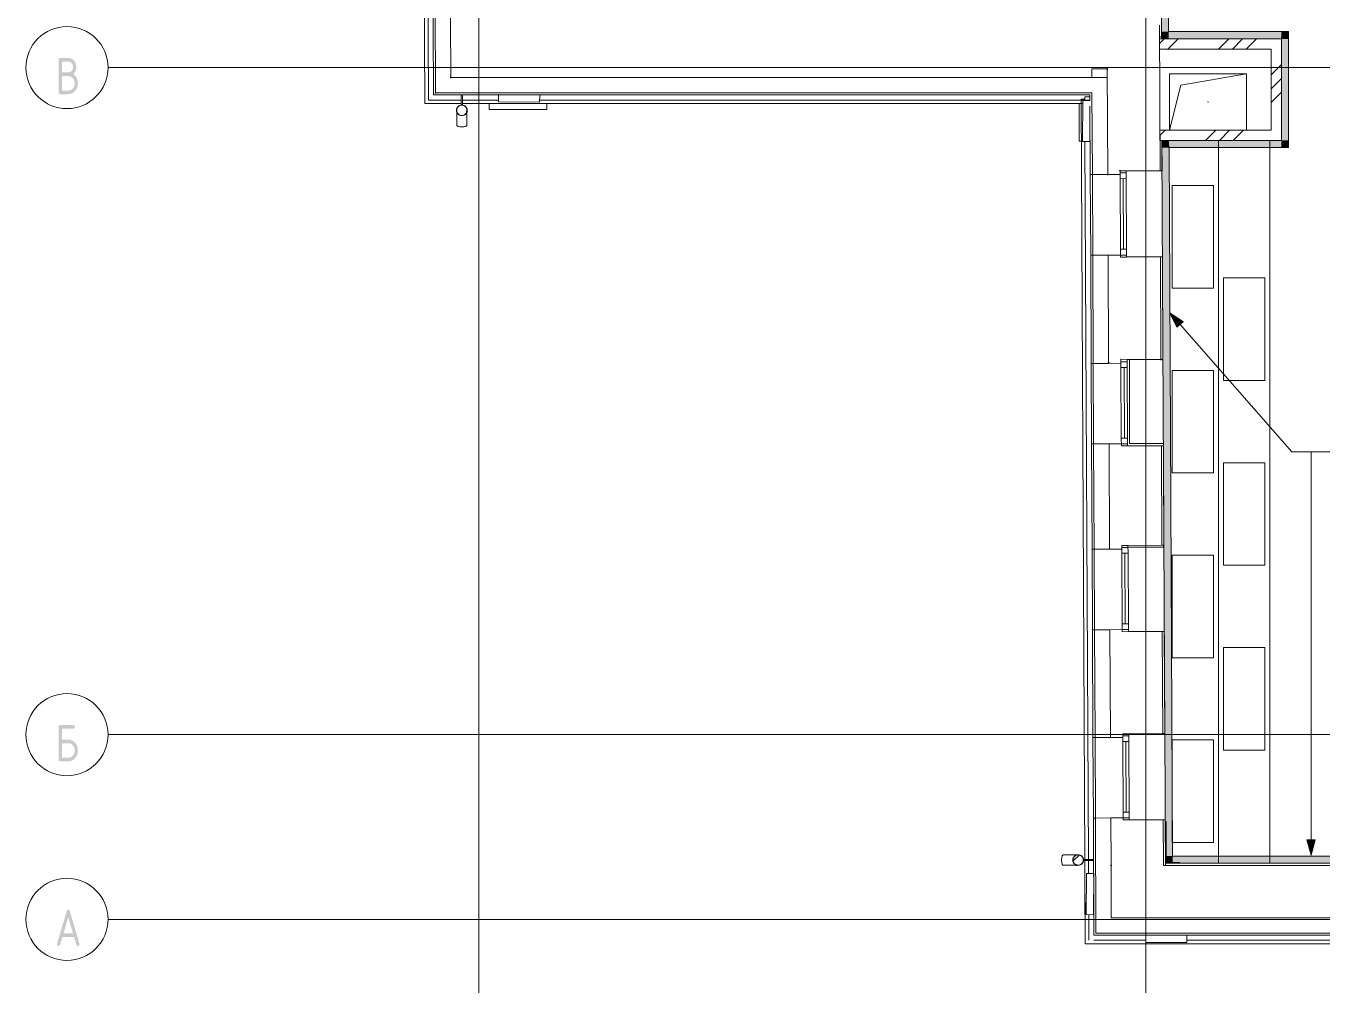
# Model space of a CAD drawing. Header units: millimetres. Extents: x 0 to 1189, y 0 to 841.
# Drawn here: x 194.5 to 320.8, y 281.5 to 374.9 of the extents above; entities that cross this region are included whole.
import ezdxf

# ---------------------------------------------------------------- set-up
doc = ezdxf.new("R2010")
doc.units = ezdxf.units.MM

msp = doc.modelspace()

# ---------------------------------------------------------------- hatches: boundary and pattern name
at = {"true_color": 0xf1d696}
h = msp.add_hatch(color=41, dxfattribs=at)
h.dxf.hatch_style = 2
h.paths.add_polyline_path([(305.077466, 486.298514), (305.777467, 486.298514), (305.886467, 374.371343), (305.186466, 374.371343)])
h = msp.add_hatch(color=41, dxfattribs=at)
h.dxf.hatch_style = 2
h.paths.add_polyline_path([(305.187466, 373.672342), (305.186466, 374.371343), (305.886467, 374.371343)])
h = msp.add_hatch(color=41, dxfattribs=at)
h.dxf.hatch_style = 2
h.paths.add_polyline_path([(305.886467, 374.371343), (305.887467, 373.671342), (305.187466, 373.671342)])
h = msp.add_hatch(color=41, dxfattribs=at)
h.dxf.hatch_style = 2
h.paths.add_polyline_path([(316.872484, 374.371343), (316.872484, 373.671342), (305.887467, 373.671342), (305.886467, 374.371343)])
h = msp.add_hatch(color=41, dxfattribs=at)
h.dxf.hatch_style = 2
h.paths.add_polyline_path([(316.872484, 373.671342), (317.572485, 374.371343), (317.572485, 373.671342)])
h = msp.add_hatch(color=41, dxfattribs=at)
h.dxf.hatch_style = 2
h.paths.add_polyline_path([(316.872484, 374.371343), (317.572485, 374.371343), (316.872484, 373.671342)])
h = msp.add_hatch(color=41, dxfattribs=at)
h.dxf.hatch_style = 2
h.paths.add_polyline_path([(317.572485, 363.771326), (316.872484, 363.771326), (316.872484, 373.671342), (317.572485, 373.671342)])
h = msp.add_hatch(color=7)
h.paths.add_polyline_path([(199.147891, 370.238486), (199.343228, 370.07096), (199.482755, 369.864418), (199.56647, 369.618911), (199.594376, 369.334493), (199.577124, 369.123636), (199.525405, 368.927972), (199.439269, 368.748017), (199.318768, 368.584289), (199.175969, 368.448733), (199.017667, 368.353123), (198.844688, 368.296477), (198.657861, 368.277813), (197.874584, 368.277813), (197.805536, 368.288192), (197.756279, 368.319912), (197.726763, 368.373854), (197.716936, 368.450895), (197.716936, 371.631407), (197.726763, 371.709137), (197.756279, 371.764594), (197.805536, 371.797831), (197.874584, 371.808898), (198.657861, 371.808898), (198.815448, 371.793103), (198.960271, 371.745371), (199.092796, 371.665186), (199.213486, 371.552032), (199.311843, 371.418836), (199.383122, 371.270292), (199.426496, 371.105935), (199.441138, 370.9253), (199.422371, 370.724193), (199.366655, 370.543033), (199.274869, 370.381303)])
h.paths.add_polyline_path([(198.03168, 371.453365), (198.03168, 370.396685), (198.657861, 370.396685), (198.750344, 370.406753), (198.837144, 370.436717), (198.917535, 370.486214), (198.990795, 370.554884), (199.050498, 370.634233), (199.092632, 370.723349), (199.117609, 370.820836), (199.125843, 370.9253), (199.092632, 371.129319), (198.990795, 371.300678), (198.917535, 371.368253), (198.837144, 371.415882), (198.750344, 371.44408), (198.657861, 371.453365)])
h.paths.add_polyline_path([(198.03168, 370.041151), (198.03168, 368.628386), (198.657861, 368.628386), (198.784063, 368.641391), (198.900189, 368.680338), (199.005669, 368.745123), (199.099935, 368.835643), (199.180241, 368.942114), (199.237602, 369.06109), (199.272018, 369.192056), (199.28349, 369.334493), (199.272018, 369.477241), (199.237602, 369.608723), (199.180241, 369.729043), (199.099935, 369.838304), (199.005669, 369.928367), (198.900189, 369.991611), (198.784063, 370.028912), (198.657861, 370.041151)])
h = msp.add_hatch(color=7)
h.dxf.hatch_style = 2
h.paths.add_polyline_path([(299.901458, 370.840337), (299.837896, 370.8139), (299.811458, 370.750337), (299.837896, 370.686775), (299.901458, 370.660337), (299.969021, 370.686775), (299.995458, 370.750337), (299.969021, 370.8139)])
h = msp.add_hatch(color=7)
h.dxf.hatch_style = 2
h.paths.add_polyline_path([(235.93436, 369.997336), (235.870798, 369.970898), (235.84436, 369.907336), (235.870798, 369.843773), (235.93436, 369.817336), (235.997923, 369.843773), (236.024361, 369.907336), (235.997923, 369.970898)])
h = msp.add_hatch(color=7)
h.dxf.hatch_style = 2
h.paths.add_polyline_path([(234.442358, 368.497334), (234.378796, 368.470896), (234.352358, 368.407334), (234.378796, 368.343771), (234.442358, 368.317333), (234.505921, 368.343771), (234.532358, 368.407334), (234.505921, 368.470896)])
h = msp.add_hatch(color=7)
h.dxf.hatch_style = 2
h.paths.add_polyline_path([(237.598363, 366.577331), (237.571925, 366.640893), (237.508363, 366.667331), (237.4448, 366.640893), (237.418363, 366.577331), (237.418363, 366.564331), (237.4448, 366.500768), (237.508363, 366.474331), (237.571925, 366.500768), (237.598363, 366.564331)])
h = msp.add_hatch(color=41, dxfattribs=at)
h.dxf.hatch_style = 2
h.paths.add_polyline_path([(305.938467, 363.072325), (305.238466, 363.072325), (305.235466, 363.772326)])
h = msp.add_hatch(color=41, dxfattribs=at)
h.dxf.hatch_style = 2
h.paths.add_polyline_path([(305.235466, 363.772326), (305.935467, 363.772326), (305.938467, 363.072325)])
h = msp.add_hatch(color=41, dxfattribs=at)
h.dxf.hatch_style = 2
h.paths.add_polyline_path([(305.938467, 363.072325), (305.935467, 363.772326), (316.872484, 363.771326), (316.872484, 363.071325)])
h = msp.add_hatch(color=41, dxfattribs=at)
h.dxf.hatch_style = 2
h.paths.add_polyline_path([(316.872484, 363.771326), (317.572485, 363.071325), (316.872484, 363.071325)])
h = msp.add_hatch(color=41, dxfattribs=at)
h.dxf.hatch_style = 2
h.paths.add_polyline_path([(317.572485, 363.771326), (317.572485, 363.071325), (316.872484, 363.771326)])
h = msp.add_hatch(color=41, dxfattribs=at)
h.dxf.hatch_style = 2
h.paths.add_polyline_path([(305.238466, 363.072325), (305.938467, 363.072325), (306.267468, 294.03222), (305.567467, 294.03222)])
h = msp.add_hatch(color=7)
h.dxf.hatch_style = 2
h.paths.add_polyline_path([(300.040458, 360.459321), (300.014021, 360.522884), (299.950458, 360.549322), (299.886896, 360.522884), (299.860458, 360.459321), (299.860458, 360.449321), (299.886896, 360.385759), (299.950458, 360.359321), (300.014021, 360.385759), (300.040458, 360.449321)])
h = msp.add_hatch(color=7)
h.dxf.hatch_style = 2
h.paths.add_polyline_path([(299.954458, 360.369321), (300.018021, 360.395759), (300.044458, 360.459321), (300.018021, 360.522884), (299.954458, 360.549322), (299.886896, 360.522884), (299.860458, 360.459321), (299.886896, 360.395759)])
h = msp.add_hatch(color=7)
h.dxf.hatch_style = 2
h.paths.add_polyline_path([(299.864458, 360.449321), (299.890896, 360.385759), (299.954458, 360.359321), (300.018021, 360.385759), (300.044458, 360.449321), (300.044458, 360.459321), (300.018021, 360.522884), (299.954458, 360.549322), (299.890896, 360.522884), (299.864458, 360.459321)])
h = msp.add_hatch(color=7)
h.dxf.hatch_style = 2
h.paths.add_polyline_path([(301.23946, 360.815322), (301.213023, 360.878885), (301.14946, 360.905322), (301.085897, 360.878885), (301.05946, 360.815322), (301.05946, 360.805322), (301.085897, 360.741759), (301.14946, 360.715322), (301.213023, 360.741759), (301.23946, 360.805322)])
at = {"true_color": 0x0077b0}
h = msp.add_hatch(color=144, dxfattribs=at)
h.dxf.hatch_style = 2
h.paths.add_polyline_path([(306.015468, 346.963301), (307.301469, 346.105299), (306.700469, 345.577299)])
h = msp.add_hatch(color=7)
h.dxf.hatch_style = 2
h.paths.add_polyline_path([(305.136466, 342.516294), (305.072904, 342.489856), (305.046466, 342.426294), (305.072904, 342.362731), (305.136466, 342.336294), (305.201029, 342.362731), (305.227466, 342.426294), (305.201029, 342.489856)])
h = msp.add_hatch(color=7)
h.dxf.hatch_style = 2
h.paths.add_polyline_path([(300.041458, 342.062293), (300.105021, 342.088731), (300.131459, 342.152293), (300.105021, 342.215856), (300.041458, 342.242294), (299.973896, 342.215856), (299.947458, 342.152293), (299.973896, 342.088731)])
h = msp.add_hatch(color=7)
h.paths.add_polyline_path([(199.594376, 304.331519), (199.577124, 304.120662), (199.525405, 303.924998), (199.439269, 303.745044), (199.318768, 303.581315), (199.175969, 303.44576), (199.017667, 303.35015), (198.844688, 303.293504), (198.657861, 303.27484), (197.874584, 303.27484), (197.805536, 303.285218), (197.756279, 303.316939), (197.726763, 303.37088), (197.716936, 303.447921), (197.716936, 306.628434), (197.726763, 306.706163), (197.756279, 306.761621), (197.805536, 306.794857), (197.874584, 306.805925), (199.125843, 306.805925), (199.194891, 306.794857), (199.244147, 306.761621), (199.273663, 306.706163), (199.28349, 306.628434), (199.273663, 306.550617), (199.244147, 306.494971), (199.194891, 306.461544), (199.125843, 306.450391), (198.03168, 306.450391), (198.03168, 305.393711), (198.657861, 305.393711), (198.844749, 305.37435), (199.018149, 305.316541), (199.177597, 305.220699), (199.322626, 305.087236), (199.440897, 304.923421), (199.525887, 304.742864), (199.577185, 304.545563)])
h.paths.add_polyline_path([(198.03168, 305.038177), (198.03168, 303.625413), (198.657861, 303.625413), (198.784063, 303.638418), (198.900189, 303.677365), (199.005669, 303.74215), (199.099935, 303.83267), (199.180241, 303.93914), (199.237602, 304.058117), (199.272018, 304.189082), (199.28349, 304.331519), (199.272018, 304.474267), (199.237602, 304.605749), (199.180241, 304.726069), (199.099935, 304.83533), (199.005669, 304.925394), (198.900189, 304.988637), (198.784063, 305.025939), (198.657861, 305.038177)])
h = msp.add_hatch(color=144, dxfattribs=at)
h.dxf.hatch_style = 2
h.paths.add_polyline_path([(319.766489, 294.13222), (319.366488, 295.625222), (320.166489, 295.625222)])
h = msp.add_hatch(color=7)
h.dxf.hatch_style = 2
h.paths.add_polyline_path([(296.940454, 293.062218), (297.004016, 293.088656), (297.030454, 293.152219), (297.004016, 293.215781), (296.940454, 293.242219), (296.927454, 293.242219), (296.863891, 293.215781), (296.837454, 293.152219), (296.863891, 293.088656), (296.927454, 293.062218)])
h = msp.add_hatch(color=7)
h.dxf.hatch_style = 2
h.paths.add_polyline_path([(300.274459, 293.042218), (300.338021, 293.068656), (300.364459, 293.132219), (300.338021, 293.195781), (300.274459, 293.222219), (300.206896, 293.195781), (300.180459, 293.132219), (300.206896, 293.068656)])
at = {"true_color": 0xf1d696}
h = msp.add_hatch(color=41, dxfattribs=at)
h.dxf.hatch_style = 2
h.paths.add_polyline_path([(305.574467, 293.336219), (305.567467, 294.03222), (306.267468, 294.03222)])
h = msp.add_hatch(color=41, dxfattribs=at)
h.dxf.hatch_style = 2
h.paths.add_polyline_path([(306.267468, 294.03222), (306.271468, 293.332219), (305.571467, 293.332219)])
h = msp.add_hatch(color=41, dxfattribs=at)
h.dxf.hatch_style = 2
h.paths.add_polyline_path([(352.362538, 294.03222), (352.362538, 293.332219), (306.271468, 293.332219), (306.267468, 294.03222)])
h = msp.add_hatch(color=7)
h.paths.add_polyline_path([(198.651444, 288.071291), (198.192282, 286.510801), (199.115568, 286.510801)])
h.paths.add_polyline_path([(199.750016, 285.44916), (199.740275, 285.372119), (199.710949, 285.318178), (199.661882, 285.286457), (199.59292, 285.276079), (199.498662, 285.305775), (199.444092, 285.39459), (199.21644, 286.155267), (198.087, 286.155267), (197.863758, 285.39459), (197.809256, 285.305775), (197.715481, 285.276079), (197.646432, 285.286457), (197.597176, 285.318178), (197.56766, 285.372119), (197.557833, 285.44916), (197.566653, 285.50814), (198.498758, 288.664399), (198.523158, 288.728331), (198.557118, 288.772782), (198.600069, 288.798732), (198.651444, 288.807164), (198.705696, 288.798809), (198.750181, 288.773402), (198.784847, 288.730424), (198.809643, 288.66936), (199.741197, 285.50814)])

# ---------------------------------------------------------------- linework, layer by layer
at = {"color": 7, "lineweight": 0}
for points in [[(238.672365, 237.695134), (238.672365, 729.022884)], [(238.672365, 237.695134), (238.672365, 729.022884)], [(303.672464, 238.825136), (303.672464, 718.345868)], [(233.746357, 367.707332), (233.107356, 492.155523)], [(233.107356, 492.155523), (233.746357, 367.707332)], [(233.397357, 367.357332), (232.762356, 491.207521)], [(305.077466, 486.298514), (305.187466, 373.671342)], [(305.886467, 374.371343), (305.777467, 486.298514)], [(234.176358, 381.315353), (234.243358, 368.207333)], [(234.379358, 380.641352), (234.434358, 369.907336)], [(235.93436, 369.907336), (235.87636, 381.323353)], [(305.187466, 373.872342), (305.180466, 375.189344)], [(198.529303, 366.871331), (198.120349, 366.891984), (197.723202, 366.952603), (197.339875, 367.051175), (196.972379, 367.185691), (196.622724, 367.354138), (196.292923, 367.554506), (195.984986, 367.784783), (195.700924, 368.042958), (195.442749, 368.32702), (195.212472, 368.634957), (195.012104, 368.964758), (194.843657, 369.314413), (194.709141, 369.681909), (194.610569, 370.065236), (194.54995, 370.462383), (194.529297, 370.871337), (194.54995, 371.280292), (194.610569, 371.677438), (194.709141, 372.060765), (194.843657, 372.428262), (195.012104, 372.777916), (195.212472, 373.107718), (195.442749, 373.415655), (195.700924, 373.699717), (195.984986, 373.957892), (196.292923, 374.188169), (196.622724, 374.388536), (196.972379, 374.556984), (197.339875, 374.691499), (197.723202, 374.790072), (198.120349, 374.85069), (198.529303, 374.871343)], [(198.529303, 374.871343), (198.938258, 374.85069), (199.335404, 374.790072), (199.718731, 374.691499), (200.086228, 374.556984), (200.435882, 374.388536), (200.765684, 374.188169), (201.073621, 373.957892), (201.357683, 373.699717), (201.615858, 373.415655), (201.846135, 373.107718), (202.046502, 372.777916), (202.21495, 372.428262), (202.349465, 372.060765), (202.448038, 371.677438), (202.508656, 371.280292), (202.529309, 370.871337), (202.508656, 370.462383), (202.448038, 370.065236), (202.349465, 369.681909), (202.21495, 369.314413), (202.046502, 368.964758), (201.846135, 368.634957), (201.615858, 368.32702), (201.357683, 368.042958), (201.073621, 367.784783), (200.765684, 367.554506), (200.435882, 367.354138), (200.086228, 367.185691), (199.718731, 367.051175), (199.335404, 366.952603), (198.938258, 366.891984), (198.529303, 366.871331)], [(305.049466, 360.823322), (304.981466, 375.007344)], [(317.572485, 374.371343), (305.886467, 374.371343)], [(317.572485, 374.371343), (317.572485, 373.671342)], [(304.987466, 373.871342), (305.187466, 373.872342)], [(316.872484, 373.671342), (304.991466, 373.671342)], [(304.991466, 373.671342), (304.991466, 372.67134)], [(304.991466, 372.67134), (315.872483, 372.67134)], [(304.992466, 373.202341), (305.461467, 373.671342)], [(305.187466, 373.671342), (305.887467, 373.671342)], [(305.810467, 372.67134), (306.810469, 373.671342)], [(305.887467, 373.671342), (316.872484, 373.671342)], [(310.745475, 372.67134), (311.745476, 373.671342)], [(312.094477, 372.67134), (313.094478, 373.671342)], [(313.443479, 372.67134), (314.44348, 373.671342)], [(315.872483, 372.67134), (315.872483, 364.771328)], [(316.872484, 373.871342), (316.872484, 373.671342)], [(316.872484, 363.771326), (316.872484, 373.671342)], [(316.872484, 373.671342), (316.872484, 363.771326)], [(317.572485, 363.071325), (317.572485, 373.671342)], [(202.529309, 370.871337), (863.72632, 370.871337)], [(202.529309, 370.871337), (863.72632, 370.871337)], [(299.901458, 370.750337), (298.405456, 370.742337)], [(298.405456, 370.742337), (298.409456, 369.907336)], [(299.905458, 369.907336), (299.901458, 370.750337)], [(299.954458, 360.459321), (299.905458, 370.750337)], [(305.973467, 364.771328), (305.973467, 370.266336)], [(305.973467, 370.266336), (313.473479, 370.266336)], [(313.473479, 370.266336), (305.973467, 370.266336)], [(305.973467, 370.266336), (305.973467, 364.771328)], [(307.073469, 369.166335), (313.473479, 370.266336)], [(313.473479, 370.266336), (313.473479, 364.771328)], [(313.473479, 364.771328), (313.473479, 370.266336)], [(315.872483, 370.165336), (316.872484, 371.165338)], [(234.434358, 369.907336), (234.442358, 368.407334)], [(235.93436, 369.907336), (299.905458, 369.907336)], [(298.409456, 369.907336), (235.93436, 369.907336)], [(305.975467, 364.771328), (307.073469, 369.166335)], [(315.872483, 368.816334), (316.872484, 369.816336)], [(233.746357, 367.707332), (236.962362, 367.707332)], [(234.243358, 368.207333), (298.213456, 368.207333)], [(298.212456, 368.407334), (234.442358, 368.407334)], [(234.442358, 368.407334), (298.416456, 368.407334)], [(236.958362, 368.207333), (236.958362, 367.216332)], [(240.589368, 367.707332), (237.055362, 367.707332)], [(237.058362, 367.216332), (237.058362, 368.207333)], [(240.593368, 368.238333), (240.588368, 367.538332)], [(244.593374, 368.207333), (240.593368, 368.238333)], [(244.588374, 367.507332), (244.593374, 368.207333)], [(244.589374, 367.707332), (298.213456, 367.707332)], [(297.715455, 367.807333), (297.365454, 367.806333)], [(297.718455, 293.704219), (297.365454, 367.806333)], [(297.523455, 367.660332), (297.493455, 363.660326)], [(298.216456, 367.655332), (297.523455, 367.660332)], [(298.214456, 368.007333), (297.714455, 368.005333)], [(297.714455, 368.005333), (297.716455, 367.659332)], [(298.014455, 367.707332), (298.014455, 367.657332)], [(298.412456, 368.407334), (298.212456, 368.406334)], [(298.213456, 368.207333), (298.216456, 367.655332)], [(298.213456, 368.207333), (298.213456, 367.707332)], [(298.450456, 360.442321), (298.412456, 368.407334)], [(298.416456, 368.407334), (298.454456, 360.442321)], [(315.872483, 367.467332), (316.872484, 368.467334)], [(236.961362, 367.357332), (233.397357, 367.357332)], [(237.008362, 366.18733), (236.903618, 366.197902), (236.806034, 366.228221), (236.717707, 366.276188), (236.640737, 366.339705), (236.577219, 366.416676), (236.529252, 366.505003), (236.498934, 366.602587), (236.488361, 366.707331), (236.498934, 366.812075), (236.529252, 366.909659), (236.577219, 366.997986), (236.640737, 367.074957), (236.717707, 367.138474), (236.806034, 367.186441), (236.903618, 367.216759), (237.008362, 367.227332)], [(237.008362, 366.20733), (236.907635, 366.217494), (236.813799, 366.246643), (236.728869, 366.29276), (236.654862, 366.35383), (236.593791, 366.427838), (236.547674, 366.512768), (236.518525, 366.606604), (236.508361, 366.707331), (236.518525, 366.808058), (236.547674, 366.901894), (236.593791, 366.986824), (236.654862, 367.060831), (236.728869, 367.121902), (236.813799, 367.168019), (236.907635, 367.197168), (237.008362, 367.207332)], [(236.508361, 366.554331), (236.508361, 366.577331)], [(236.508361, 366.526331), (236.508361, 366.554331)], [(236.508361, 366.496331), (236.508361, 366.526331)], [(236.508361, 366.465331), (236.508361, 366.496331)], [(236.508361, 366.431331), (236.508361, 366.465331)], [(236.508361, 366.39533), (236.508361, 366.431331)], [(236.508361, 366.35833), (236.508361, 366.39533)], [(236.508361, 366.31833), (236.508361, 366.35833)], [(236.508361, 366.27733), (236.508361, 366.31833)], [(237.008362, 367.227332), (237.113106, 367.216759), (237.210691, 367.186441), (237.299017, 367.138474), (237.375988, 367.074957), (237.439505, 366.997986), (237.487472, 366.909659), (237.517791, 366.812075), (237.528363, 366.707331), (237.517791, 366.602587), (237.487472, 366.505003), (237.439505, 366.416676), (237.375988, 366.339705), (237.299017, 366.276188), (237.210691, 366.228221), (237.113106, 366.197902), (237.008362, 366.18733)], [(237.008362, 367.207332), (237.109089, 367.197168), (237.202925, 367.168019), (237.287855, 367.121902), (237.361863, 367.060831), (237.422933, 366.986824), (237.46905, 366.901894), (237.498199, 366.808058), (237.508363, 366.707331), (237.498199, 366.606604), (237.46905, 366.512768), (237.422933, 366.427838), (237.361863, 366.35383), (237.287855, 366.29276), (237.202925, 366.246643), (237.109089, 366.217494), (237.008362, 366.20733)], [(297.521455, 367.357332), (237.056362, 367.357332)], [(237.508363, 366.564331), (237.508363, 366.538331)], [(237.508363, 366.538331), (237.508363, 366.509331)], [(237.508363, 366.509331), (237.508363, 366.478331)], [(237.508363, 366.478331), (237.508363, 366.445331)], [(237.508363, 366.445331), (237.508363, 366.41033)], [(237.508363, 366.41033), (237.508363, 366.37433)], [(237.508363, 366.37433), (237.508363, 366.33533)], [(237.508363, 366.33533), (237.508363, 366.29433)], [(239.680366, 366.780331), (239.680366, 367.357332)], [(245.287375, 366.780331), (239.680366, 366.780331)], [(240.588368, 367.538332), (244.588374, 367.507332)], [(245.287375, 366.780331), (245.287375, 367.357332)], [(297.177454, 363.698326), (297.177454, 367.357332)], [(298.193456, 363.655326), (298.219456, 367.101332)], [(298.219456, 367.101332), (298.250456, 360.441321)], [(309.698473, 367.516332), (309.723473, 367.541332), (309.748473, 367.516332)], [(309.748473, 367.516332), (309.723473, 367.491332), (309.698473, 367.516332)], [(309.699473, 367.522332), (309.723473, 367.541332), (309.736473, 367.537332)], [(309.723473, 367.491332), (309.699473, 367.509332)], [(309.748473, 367.516332), (309.736473, 367.494332)], [(236.508361, 366.23433), (236.508361, 366.27733)], [(236.508361, 366.19033), (236.508361, 366.23433)], [(236.508361, 366.14433), (236.508361, 366.19033)], [(236.508361, 366.09633), (236.508361, 366.14433)], [(236.508361, 366.04733), (236.508361, 366.09633)], [(236.508361, 365.99733), (236.508361, 366.04733)], [(236.508361, 365.94533), (236.508361, 365.99733)], [(236.508361, 365.89233), (236.508361, 365.94533)], [(236.508361, 365.83833), (236.508361, 365.89233)], [(236.508361, 365.78333), (236.508361, 365.83833)], [(236.508361, 365.727329), (236.508361, 365.78333)], [(236.508361, 365.671329), (236.508361, 365.727329)], [(236.508361, 365.671329), (236.508361, 365.246329)], [(237.008362, 365.091328), (236.907635, 365.094461), (236.813799, 365.103453), (236.728869, 365.117696), (236.654862, 365.136579), (236.593791, 365.159493), (236.547674, 365.185829), (236.518525, 365.214977), (236.508361, 365.246329)], [(237.508363, 365.246329), (237.498199, 365.214977), (237.46905, 365.185829), (237.422933, 365.159493), (237.361863, 365.136579), (237.287855, 365.117696), (237.202925, 365.103453), (237.109089, 365.094461), (237.008362, 365.091328)], [(237.508363, 366.29433), (237.508363, 366.25233)], [(237.508363, 366.25233), (237.508363, 366.20833)], [(237.508363, 366.20833), (237.508363, 366.16333)], [(237.508363, 366.16333), (237.508363, 366.11633)], [(237.508363, 366.11633), (237.508363, 366.06733)], [(237.508363, 366.06733), (237.508363, 366.01833)], [(237.508363, 366.01833), (237.508363, 365.96733)], [(237.508363, 365.96733), (237.508363, 365.91433)], [(237.508363, 365.91433), (237.508363, 365.86133)], [(237.508363, 365.86133), (237.508363, 365.80633)], [(237.508363, 365.80633), (237.508363, 365.751329)], [(237.508363, 365.751329), (237.508363, 365.694329)], [(237.508363, 365.694329), (237.508363, 365.671329)], [(237.508363, 365.246329), (237.508363, 365.671329)], [(315.872483, 364.771328), (305.030466, 364.771328)], [(305.030466, 364.771328), (305.030466, 363.771326)], [(305.030466, 363.771326), (316.872484, 363.771326)], [(305.032466, 364.260327), (305.543467, 364.771328)], [(305.235466, 363.772326), (305.035466, 363.771326)], [(305.249466, 360.824322), (305.235466, 363.772326)], [(305.235466, 363.772326), (305.238466, 363.072325)], [(316.872484, 363.771326), (305.235466, 363.772326)], [(309.478473, 363.771326), (310.478474, 364.771328)], [(310.744475, 293.405219), (310.744475, 363.771326)], [(310.827475, 363.771326), (311.827476, 364.771328)], [(312.177477, 363.771326), (313.177478, 364.771328)], [(315.744482, 293.405219), (315.744482, 363.771326)], [(297.177454, 363.698326), (297.385454, 363.698326)], [(297.493455, 363.660326), (298.193456, 363.655326)], [(298.068455, 293.704219), (297.735455, 363.659326)], [(305.238466, 363.072325), (305.571467, 293.332219)], [(305.938467, 363.072325), (316.872484, 363.071325)], [(306.267468, 294.03222), (305.938467, 363.072325)], [(317.572485, 363.071325), (316.872484, 363.071325)], [(298.250456, 360.441321), (298.450456, 360.442321)], [(298.288456, 352.591309), (298.250456, 360.441321)], [(298.450456, 360.442321), (298.488456, 352.592309)], [(298.454456, 360.442321), (299.950458, 360.449321)], [(298.492456, 352.592309), (298.454456, 360.442321)], [(299.950458, 360.449321), (301.15046, 360.455321)], [(301.749461, 360.807322), (301.14946, 360.805322)], [(301.749461, 360.807322), (301.14946, 360.805322)], [(301.14946, 360.805322), (301.15246, 360.045321)], [(301.14946, 360.805322), (301.15246, 360.045321)], [(301.750461, 360.607322), (301.15046, 360.605322)], [(301.15246, 360.045321), (301.752461, 360.047321)], [(301.18546, 353.16531), (301.15246, 360.045321)], [(301.485461, 353.16631), (301.452461, 360.046321)], [(301.749461, 360.807322), (305.049466, 360.823322)], [(301.752461, 360.047321), (301.749461, 360.807322)], [(301.752461, 360.047321), (301.749461, 360.807322)], [(301.752461, 360.047321), (301.785461, 353.16831)], [(305.049466, 360.823322), (305.249466, 360.824322)], [(298.488456, 352.592309), (298.288456, 352.591309)], [(298.288456, 352.591309), (298.338456, 342.043293)], [(298.538456, 342.044293), (298.488456, 352.592309)], [(299.992458, 352.599309), (298.492456, 352.592309)], [(298.492456, 352.592309), (298.542456, 342.044293)], [(301.18846, 352.605309), (299.992458, 352.599309)], [(299.992458, 352.599309), (300.041458, 342.152293)], [(301.18546, 353.16531), (301.785461, 353.16831)], [(301.18946, 352.405309), (301.18546, 353.16531)], [(301.18546, 353.16531), (301.18946, 352.405309)], [(301.788461, 352.608309), (301.18846, 352.605309)], [(301.789461, 352.408309), (301.18946, 352.405309)], [(301.18946, 352.405309), (301.789461, 352.408309)], [(301.785461, 353.16831), (301.789461, 352.408309)], [(301.789461, 352.408309), (301.785461, 353.16831)], [(301.788461, 352.446309), (305.168466, 352.446309)], [(305.089466, 352.423309), (301.789461, 352.408309)], [(305.289466, 352.424309), (305.089466, 352.423309)], [(305.136466, 342.426294), (305.089466, 352.423309)], [(305.168466, 352.446309), (305.168466, 352.424309)], [(305.336466, 342.427294), (305.289466, 352.424309)], [(301.23646, 342.407294), (301.23646, 342.507294)], [(301.836461, 342.410294), (301.23646, 342.407294)], [(301.836461, 342.410294), (301.23646, 342.407294)], [(301.23646, 342.407294), (301.24046, 341.647293)], [(301.23646, 342.407294), (301.24046, 341.647293)], [(301.836461, 342.410294), (305.136466, 342.426294)], [(301.840461, 341.650293), (301.836461, 342.410294)], [(301.840461, 341.650293), (301.836461, 342.410294)], [(302.085462, 342.411294), (302.085462, 334.246281)], [(305.136466, 342.426294), (305.336466, 342.427294)], [(298.338456, 342.043293), (298.538456, 342.044293)], [(298.375456, 334.194281), (298.338456, 342.043293)], [(298.538456, 342.044293), (298.575456, 334.195281)], [(298.542456, 342.044293), (300.038458, 342.052293)], [(298.579456, 334.195281), (298.542456, 342.044293)], [(300.037458, 342.152293), (300.038458, 342.052293)], [(300.038458, 342.052293), (301.23846, 342.057293)], [(300.042458, 342.052293), (300.041458, 342.152293)], [(301.837461, 342.210294), (301.23746, 342.207294)], [(301.24046, 341.647293), (301.840461, 341.650293)], [(301.27246, 334.767282), (301.24046, 341.647293)], [(301.572461, 334.769282), (301.540461, 341.649293)], [(301.840461, 341.650293), (301.872461, 334.770282)], [(301.27246, 334.767282), (301.872461, 334.770282)], [(301.27646, 334.007281), (301.27246, 334.767282)], [(301.27246, 334.767282), (301.27646, 334.007281)], [(301.872461, 334.770282), (301.876461, 334.010281)], [(301.876461, 334.010281), (301.872461, 334.770282)], [(298.575456, 334.195281), (298.375456, 334.194281)], [(298.375456, 334.194281), (298.424456, 323.941266)], [(298.624456, 323.942266), (298.575456, 334.195281)], [(300.079458, 334.202281), (298.579456, 334.195281)], [(298.579456, 334.195281), (298.628456, 323.942266)], [(301.27546, 334.207281), (300.079458, 334.202281)], [(300.128459, 323.949266), (300.079458, 334.202281)], [(301.875461, 334.210281), (301.27546, 334.207281)], [(301.876461, 334.010281), (301.27646, 334.007281)], [(301.27646, 334.007281), (301.876461, 334.010281)], [(305.176466, 334.026281), (301.876461, 334.010281)], [(302.085462, 334.246281), (305.383467, 334.246281)], [(305.376467, 334.027281), (305.176466, 334.026281)], [(305.176466, 334.026281), (305.222466, 324.324266)], [(305.375467, 334.246281), (305.376467, 334.027281)], [(305.422467, 324.325266), (305.376467, 334.027281)], [(305.383467, 334.246281), (305.383467, 332.485279)], [(298.424456, 323.941266), (298.624456, 323.942266)], [(298.461456, 316.091254), (298.424456, 323.941266)], [(298.624456, 323.942266), (298.661456, 316.092254)], [(298.628456, 323.942266), (300.128459, 323.949266)], [(298.665456, 316.092254), (298.628456, 323.942266)], [(300.128459, 323.949266), (301.32446, 323.955266)], [(301.922461, 324.308266), (301.32246, 324.305266)], [(301.922461, 324.308266), (301.32246, 324.305266)], [(301.32246, 324.305266), (301.32646, 323.545265)], [(301.32246, 324.305266), (301.32646, 323.545265)], [(301.923461, 324.108266), (301.32346, 324.105266)], [(301.32646, 323.545265), (301.926461, 323.548265)], [(301.35946, 316.665254), (301.32646, 323.545265)], [(301.659461, 316.667254), (301.626461, 323.546265)], [(301.922461, 324.308266), (305.222466, 324.324266)], [(301.926461, 323.548265), (301.922461, 324.308266)], [(301.926461, 323.548265), (301.922461, 324.308266)], [(305.383467, 324.146266), (301.923461, 324.146266)], [(301.926461, 323.548265), (301.959461, 316.668254)], [(305.222466, 324.324266), (305.422467, 324.325266)], [(305.383467, 324.324266), (305.383467, 324.146266)], [(298.661456, 316.092254), (298.461456, 316.091254)], [(298.461456, 316.091254), (298.511456, 305.591238)], [(298.711456, 305.592238), (298.661456, 316.092254)], [(300.165459, 316.099254), (298.665456, 316.092254)], [(298.665456, 316.092254), (298.715456, 305.592238)], [(301.36146, 316.105254), (300.165459, 316.099254)], [(300.165459, 316.099254), (300.215459, 305.600238)], [(301.35946, 316.665254), (301.959461, 316.668254)], [(301.36246, 315.905253), (301.35946, 316.665254)], [(301.35946, 316.665254), (301.36246, 315.905253)], [(301.961461, 316.108254), (301.36146, 316.105254)], [(301.962461, 315.908253), (301.36246, 315.905253)], [(301.36246, 315.905253), (301.962461, 315.908253)], [(301.959461, 316.668254), (301.962461, 315.908253)], [(301.962461, 315.908253), (301.959461, 316.668254)], [(305.262466, 315.924253), (301.962461, 315.908253)], [(305.462467, 315.925253), (305.262466, 315.924253)], [(305.262466, 315.924253), (305.309466, 305.974238)], [(305.509467, 305.975238), (305.462467, 315.925253)], [(198.529303, 301.871232), (198.120349, 301.891885), (197.723202, 301.952503), (197.339875, 302.051076), (196.972379, 302.185592), (196.622724, 302.354039), (196.292923, 302.554407), (195.984986, 302.784684), (195.700924, 303.042859), (195.442749, 303.32692), (195.212472, 303.634858), (195.012104, 303.964659), (194.843657, 304.314314), (194.709141, 304.68181), (194.610569, 305.065137), (194.54995, 305.462284), (194.529297, 305.871238), (194.54995, 306.280192), (194.610569, 306.677339), (194.709141, 307.060666), (194.843657, 307.428162), (195.012104, 307.777817), (195.212472, 308.107618), (195.442749, 308.415556), (195.700924, 308.699617), (195.984986, 308.957792), (196.292923, 309.188069), (196.622724, 309.388437), (196.972379, 309.556884), (197.339875, 309.6914), (197.723202, 309.789972), (198.120349, 309.850591), (198.529303, 309.871244)], [(198.529303, 309.871244), (198.938258, 309.850591), (199.335404, 309.789972), (199.718731, 309.6914), (200.086228, 309.556884), (200.435882, 309.388437), (200.765684, 309.188069), (201.073621, 308.957792), (201.357683, 308.699617), (201.615858, 308.415556), (201.846135, 308.107618), (202.046502, 307.777817), (202.21495, 307.428162), (202.349465, 307.060666), (202.448038, 306.677339), (202.508656, 306.280192), (202.529309, 305.871238), (202.508656, 305.462284), (202.448038, 305.065137), (202.349465, 304.68181), (202.21495, 304.314314), (202.046502, 303.964659), (201.846135, 303.634858), (201.615858, 303.32692), (201.357683, 303.042859), (201.073621, 302.784684), (200.765684, 302.554407), (200.435882, 302.354039), (200.086228, 302.185592), (199.718731, 302.051076), (199.335404, 301.952503), (198.938258, 301.891885), (198.529303, 301.871232)], [(202.529309, 305.871238), (808.382235, 305.871238)], [(302.010461, 305.958238), (301.41046, 305.955238)], [(302.010461, 305.958238), (301.41046, 305.955238)], [(301.41046, 305.955238), (301.41346, 305.195237)], [(301.41046, 305.955238), (301.41346, 305.195237)], [(302.010461, 305.758238), (301.41046, 305.755238)], [(302.010461, 305.958238), (305.309466, 305.974238)], [(302.013461, 305.198237), (302.010461, 305.958238)], [(302.013461, 305.198237), (302.010461, 305.958238)], [(305.383467, 305.871238), (302.010461, 305.871238)], [(305.309466, 305.974238), (305.509467, 305.975238)], [(305.383467, 305.974238), (305.383467, 305.871238)], [(298.511456, 305.591238), (298.711456, 305.592238)], [(298.549456, 297.742226), (298.511456, 305.591238)], [(298.711456, 305.592238), (298.749456, 297.742226)], [(298.715456, 305.592238), (300.215459, 305.600238)], [(298.753456, 297.743226), (298.715456, 305.592238)], [(300.215459, 305.600238), (301.41146, 305.605238)], [(301.41346, 305.195237), (302.013461, 305.198237)], [(301.446461, 298.315226), (301.41346, 305.195237)], [(301.746461, 298.317226), (301.713461, 305.197237)], [(302.013461, 305.198237), (302.046461, 298.318226)], [(301.446461, 298.315226), (302.046461, 298.318226)], [(301.449461, 297.555225), (301.446461, 298.315226)], [(301.446461, 298.315226), (301.449461, 297.555225)], [(302.046461, 298.318226), (302.049461, 297.558225)], [(302.049461, 297.558225), (302.046461, 298.318226)], [(298.749456, 297.742226), (298.549456, 297.742226)], [(298.549456, 297.742226), (298.603456, 286.332208)], [(298.802457, 286.532208), (298.749456, 297.742226)], [(300.253459, 297.750226), (298.753456, 297.743226)], [(298.753456, 297.743226), (298.806457, 286.532208)], [(301.449461, 297.755226), (300.253459, 297.750226)], [(300.253459, 297.750226), (300.274459, 293.132219)], [(302.049461, 297.758226), (301.449461, 297.755226)], [(302.049461, 297.558225), (301.449461, 297.555225)], [(301.449461, 297.555225), (302.049461, 297.558225)], [(305.349467, 297.574225), (302.049461, 297.558225)], [(305.549467, 297.575225), (305.349467, 297.574225)], [(305.371467, 293.132219), (305.349467, 297.574225)], [(305.571467, 293.136219), (305.549467, 297.575225)], [(305.550467, 297.405225), (305.658467, 297.405225)], [(305.658467, 297.405225), (305.658467, 293.405219)], [(238.672365, 282.613202), (238.672365, 293.129219)], [(295.452279, 293.645704), (295.45493, 293.746444), (295.463463, 293.840322), (295.477264, 293.925318), (295.495722, 293.999415), (295.518226, 294.060593), (295.544165, 294.106834), (295.572926, 294.13612), (295.603899, 294.146431)], [(295.608655, 293.146441), (295.577586, 293.156416), (295.548547, 293.185327), (295.522171, 293.231197), (295.499086, 293.292047), (295.479924, 293.3659), (295.465315, 293.450779), (295.45589, 293.544706), (295.452279, 293.645704)], [(296.029452, 294.14822), (295.604452, 294.14622)], [(295.609452, 293.146219), (296.034452, 293.148219)], [(296.029452, 294.14822), (296.086452, 294.14822)], [(296.058452, 293.148219), (296.034452, 293.148219)], [(296.114452, 293.148219), (296.058452, 293.148219)], [(296.086452, 294.14822), (296.142452, 294.14922)], [(296.169452, 293.149219), (296.114452, 293.148219)], [(296.142452, 294.14922), (296.197453, 294.14922)], [(296.224453, 293.149219), (296.169452, 293.149219)], [(296.197453, 294.14922), (296.250453, 294.14922)], [(296.277453, 293.149219), (296.224453, 293.149219)], [(296.250453, 294.14922), (296.303453, 294.14922)], [(296.330453, 293.149219), (296.277453, 293.149219)], [(296.303453, 294.14922), (296.355453, 294.15022)], [(296.381453, 293.150219), (296.330453, 293.149219)], [(296.355453, 294.15022), (296.405453, 294.15022)], [(296.431453, 293.150219), (296.381453, 293.150219)], [(296.405453, 294.15022), (296.454453, 294.15022)], [(296.479453, 293.150219), (296.431453, 293.150219)], [(296.454453, 294.15022), (296.502453, 294.15022)], [(296.526453, 293.150219), (296.479453, 293.150219)], [(296.502453, 294.15022), (296.548453, 294.15122)], [(296.572453, 293.151219), (296.526453, 293.150219)], [(296.548453, 293.651219), (296.559025, 293.757964), (296.589344, 293.855548), (296.637311, 293.943874), (296.700828, 294.020845), (296.777799, 294.084363), (296.866125, 294.132329), (296.96371, 294.162648), (297.068454, 294.17322), (297.17287, 294.162734), (297.27022, 294.132642), (297.358405, 294.084995), (297.435329, 294.021845), (297.498894, 293.945241), (297.547001, 293.857235), (297.577554, 293.759878), (297.588455, 293.655219)], [(296.548453, 294.15122), (296.593453, 294.15122)], [(297.588455, 293.655219), (297.577882, 293.548475), (297.547564, 293.450891), (297.499597, 293.362565), (297.436079, 293.285594), (297.359109, 293.222076), (297.270782, 293.174109), (297.173198, 293.143791), (297.068454, 293.133219), (296.964038, 293.143705), (296.866688, 293.173797), (296.778502, 293.221443), (296.701578, 293.284594), (296.638014, 293.361197), (296.589906, 293.449203), (296.559353, 293.546561), (296.548453, 293.651219)], [(296.568453, 293.651219), (296.578617, 293.753946), (296.607766, 293.847782), (296.653883, 293.932712), (296.714953, 294.00672), (296.788961, 294.06779), (296.873891, 294.113908), (296.967727, 294.143056), (297.068454, 294.15322), (297.168852, 294.143142), (297.262454, 294.11422), (297.347243, 294.068423), (297.421204, 294.00772), (297.482322, 293.934079), (297.52858, 293.84947), (297.557962, 293.75586), (297.568455, 293.655219)], [(297.568455, 293.655219), (297.558291, 293.552493), (297.529142, 293.458657), (297.483025, 293.373727), (297.421954, 293.299719), (297.347946, 293.238648), (297.263017, 293.192531), (297.169181, 293.163383), (297.068454, 293.153219), (296.968055, 293.163297), (296.874454, 293.192219), (296.789664, 293.238016), (296.715703, 293.298719), (296.654586, 293.37236), (296.608328, 293.456969), (296.578945, 293.550579), (296.568453, 293.651219)], [(296.615453, 293.151219), (296.572453, 293.151219)], [(296.589453, 293.562219), (297.168454, 294.14122)], [(296.593453, 294.15122), (296.636453, 294.15122)], [(296.658453, 293.151219), (296.615453, 293.151219)], [(296.636453, 294.15122), (296.677453, 294.15122)], [(296.698453, 293.151219), (296.658453, 293.151219)], [(296.677453, 294.15122), (296.716453, 294.15122)], [(296.737453, 293.151219), (296.698453, 293.151219)], [(296.716453, 294.15122), (296.754453, 294.15222)], [(296.773453, 293.152219), (296.737453, 293.151219)], [(296.754453, 294.15222), (296.789453, 294.15222)], [(296.808453, 293.152219), (296.773453, 293.152219)], [(296.789453, 294.15222), (296.823453, 294.15222)], [(296.841454, 293.152219), (296.808453, 293.152219)], [(296.823453, 294.15222), (296.855454, 294.15222)], [(296.872454, 293.152219), (296.841454, 293.152219)], [(296.855454, 294.15222), (296.884454, 294.15222)], [(296.901454, 293.152219), (296.872454, 293.152219)], [(296.884454, 294.15222), (296.912454, 294.15222)], [(296.927454, 293.152219), (296.901454, 293.152219)], [(296.912454, 294.15222), (296.935454, 294.15222)], [(298.568456, 293.710219), (297.579455, 293.705219)], [(297.579455, 293.605219), (298.568456, 293.610219)], [(297.757455, 285.482207), (297.718455, 293.608219)], [(298.074455, 292.330217), (298.068455, 293.611219)], [(300.270459, 293.132219), (300.295459, 288.032211)], [(300.299459, 288.032211), (300.274459, 293.132219)], [(305.371467, 293.135219), (305.571467, 293.136219)], [(374.558572, 293.132219), (305.371467, 293.132219)], [(353.062539, 293.332219), (305.571467, 293.332219)], [(305.571467, 293.332219), (305.571467, 293.132219)], [(305.571467, 293.332219), (306.271468, 293.332219)], [(305.658467, 293.405219), (306.983469, 293.405219)], [(352.362538, 294.03222), (306.267468, 294.03222)], [(306.271468, 293.332219), (353.062539, 293.332219)], [(306.323468, 293.332219), (306.323468, 293.405219)], [(306.443468, 293.405219), (306.443468, 293.332219)], [(198.529303, 283.871204), (198.120349, 283.891857), (197.723202, 283.952476), (197.339875, 284.051049), (196.972379, 284.185564), (196.622724, 284.354012), (196.292923, 284.554379), (195.984986, 284.784656), (195.700924, 285.042831), (195.442749, 285.326893), (195.212472, 285.63483), (195.012104, 285.964632), (194.843657, 286.314286), (194.709141, 286.681783), (194.610569, 287.06511), (194.54995, 287.462256), (194.529297, 287.87121), (194.54995, 288.280165), (194.610569, 288.677311), (194.709141, 289.060638), (194.843657, 289.428135), (195.012104, 289.777789), (195.212472, 290.107591), (195.442749, 290.415528), (195.700924, 290.69959), (195.984986, 290.957765), (196.292923, 291.188042), (196.622724, 291.388409), (196.972379, 291.556857), (197.339875, 291.691372), (197.723202, 291.789945), (198.120349, 291.850564), (198.529303, 291.871217)], [(198.529303, 291.871217), (198.938258, 291.850564), (199.335404, 291.789945), (199.718731, 291.691372), (200.086228, 291.556857), (200.435882, 291.388409), (200.765684, 291.188042), (201.073621, 290.957765), (201.357683, 290.69959), (201.615858, 290.415528), (201.846135, 290.107591), (202.046502, 289.777789), (202.21495, 289.428135), (202.349465, 289.060638), (202.448038, 288.677311), (202.508656, 288.280165), (202.529309, 287.87121), (202.508656, 287.462256), (202.448038, 287.06511), (202.349465, 286.681783), (202.21495, 286.314286), (202.046502, 285.964632), (201.846135, 285.63483), (201.615858, 285.326893), (201.357683, 285.042831), (201.073621, 284.784656), (200.765684, 284.554379), (200.435882, 284.354012), (200.086228, 284.185564), (199.718731, 284.051049), (199.335404, 283.952476), (198.938258, 283.891857), (198.529303, 283.871204)], [(297.713455, 288.369211), (297.713455, 292.369217)], [(297.881455, 292.331217), (297.851455, 288.331211)], [(298.581456, 292.326217), (297.881455, 292.331217)], [(298.551456, 288.326211), (298.581456, 292.326217)], [(238.672365, 285.785207), (238.672365, 290.545215)], [(297.713455, 288.369211), (297.743455, 288.369211)], [(297.851455, 288.331211), (298.551456, 288.326211)], [(298.105455, 285.832207), (298.093455, 288.330211)], [(300.295459, 288.032211), (380.458581, 288.032211)], [(202.529309, 287.87121), (808.382235, 287.87121)], [(231.914354, 287.87121), (245.429375, 287.87121)], [(235.222359, 287.87121), (241.842369, 287.87121)], [(383.008585, 285.482207), (297.757455, 285.482207)], [(298.603456, 286.332208), (382.158584, 286.332208)], [(303.647464, 285.832207), (298.605456, 285.832207)], [(298.802457, 286.532208), (381.958584, 286.532208)], [(307.64747, 286.332208), (303.647464, 286.332208)], [(303.647464, 286.332208), (303.647464, 285.632207)], [(303.647464, 285.632207), (307.64747, 285.632207)], [(307.64747, 285.632207), (307.64747, 286.332208)], [(374.423572, 285.832207), (307.64747, 285.832207)]]:
    msp.add_lwpolyline(points, dxfattribs=at)
at = {"color": 253, "lineweight": 0, "true_color": 0x999999}
for points in [[(310.244474, 359.37032), (306.244468, 359.37032)], [(306.244468, 359.37032), (306.244468, 349.370304)], [(310.244474, 349.370304), (310.244474, 359.37032)], [(315.244482, 350.370306), (311.244476, 350.370306)], [(311.244476, 350.370306), (311.244476, 340.370291)], [(315.244482, 340.370291), (315.244482, 350.370306)], [(306.244468, 349.370304), (310.244474, 349.370304)], [(310.244474, 341.370292), (306.244468, 341.370292)], [(306.244468, 341.370292), (306.244468, 331.370277)], [(310.244474, 331.370277), (310.244474, 341.370292)], [(311.244476, 340.370291), (315.244482, 340.370291)], [(315.244482, 332.370278), (311.244476, 332.370278)], [(311.244476, 332.370278), (311.244476, 322.370263)], [(315.244482, 322.370263), (315.244482, 332.370278)], [(306.244468, 331.370277), (310.244474, 331.370277)], [(310.244474, 323.370265), (306.244468, 323.370265)], [(306.244468, 323.370265), (306.244468, 313.370249)], [(310.244474, 313.370249), (310.244474, 323.370265)], [(311.244476, 322.370263), (315.244482, 322.370263)], [(306.244468, 313.370249), (310.244474, 313.370249)], [(315.244482, 314.370251), (311.244476, 314.370251)], [(311.244476, 314.370251), (311.244476, 304.370236)], [(315.244482, 304.370236), (315.244482, 314.370251)], [(310.244474, 305.370237), (306.244468, 305.370237)], [(306.244468, 305.370237), (306.244468, 295.370222)], [(310.244474, 295.370222), (310.244474, 305.370237)], [(311.244476, 304.370236), (315.244482, 304.370236)], [(306.244468, 295.370222), (310.244474, 295.370222)], [(303.672464, 292.894218), (303.672464, 286.956209)], [(289.217442, 287.87121), (305.965467, 287.87121)]]:
    msp.add_lwpolyline(points, dxfattribs=at)
at = {"color": 144, "lineweight": 0, "true_color": 0x0077b0}
for points in [[(306.015468, 346.963301), (307.301469, 346.105299)], [(306.015468, 346.963301), (306.700469, 345.577299)], [(307.301469, 346.105299), (306.700469, 345.577299)], [(307.000469, 345.841299), (317.896486, 333.44128)], [(317.896486, 333.44128), (321.685491, 333.44128)], [(319.766489, 295.625222), (319.766489, 333.44128)], [(319.766489, 333.44128), (321.685491, 333.44128)], [(319.366488, 295.625222), (320.166489, 295.625222)], [(319.766489, 294.13222), (319.366488, 295.625222)], [(319.766489, 294.13222), (320.166489, 295.625222)]]:
    msp.add_lwpolyline(points, dxfattribs=at)

doc.saveas('drawing.dxf')
